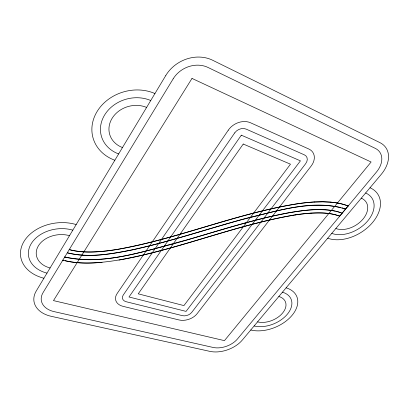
<?xml version="1.0" encoding="UTF-8"?>
<svg xmlns="http://www.w3.org/2000/svg" width="409" height="409" viewBox="0 0 409 409"><rect width="100%" height="100%" fill="white"/><g stroke="black" fill="none" stroke-linecap="round" stroke-linejoin="round"><path stroke-width="0.61" d="M348.074 205.988L339.654 216.1L338.918 215.819M118.988 260.068C178.861 249.485 235.328 224.945 295.324 214.935M117.869 249.275C178.595 238.524 235.891 213.61 296.837 203.835A150.323 94.152 -23.6 0 1 314.25 201.939L322.783 201.729L331.004 202.118M102.081 262.343C88.993 263.514 75.512 263.718 62.766 260.124M311.024 213.109C320.625 212.624 330.641 212.593 339.705 216.187M314.291 202.046L322.834 201.811L331.06 202.199M335.416 211.141C313.723 207.102 291.581 212.118 270.369 216.637C237.67 224.301 205.727 234.781 173.416 243.876C138.268 252.767 101.192 265.247 64.694 257.072M65.113 260.712C77.209 263.488 89.765 263.401 102.061 262.246A209.597 185.369 -7.2 0 0 118.963 259.955C178.835 249.413 235.287 224.843 295.278 214.848A138.191 86.381 -23.6 0 1 311.029 213.089M336.551 211.325L342.215 213.171M64.683 256.97C105.721 265.763 146.974 250.216 186.289 240.078C220.354 230.277 254.153 219.112 289.071 212.675C306.147 210.016 324.352 207.102 341.142 212.762M62.776 260.221L63.947 260.528M67.255 252.742C88.794 258.191 111.32 253.974 132.68 249.73C171.535 241.228 209.203 228.258 247.583 217.951C279.219 210.788 313.35 198.764 345.585 209.127M67.27 252.839C87.649 258.043 108.998 254.408 129.28 250.543C167.261 242.573 204.055 230.001 241.433 219.73C273.631 211.939 307.456 200.379 340.825 207.516M69.198 249.546C79.908 252.455 91.171 252.307 102.143 251.346A191.581 169.019 -7.6 0 0 117.869 249.26M69.213 249.648C79.924 252.552 91.192 252.404 102.163 251.443A191.617 169.035 -7.6 0 0 117.889 249.357C178.631 238.641 235.932 213.687 296.883 203.922A150.343 94.147 -23.6 0 1 314.301 202.02M342.001 207.792L345.528 209.04M338.217 215.64C329.501 212.767 320.155 212.685 311.075 213.196A138.211 86.381 -23.6 0 0 295.324 214.955M330.978 202.174A74.678 49.499 -26.7 0 1 348.12 205.931M331.034 202.256A74.689 49.499 -26.7 0 1 348.171 206.018M361.295 198.161A21.012 14.136 -31.3 0 1 362.982 219.117A21.012 14.136 -31.3 0 1 335.84 228.519M365.636 192.982A27.965 18.814 -31.3 0 1 367.783 220.834A27.965 18.814 -31.3 0 1 331.765 233.381M370.022 187.757A34.923 23.497 -31.3 0 1 372.579 222.491A34.923 23.497 -31.3 0 1 327.721 238.202M278.836 296.499A18.906 12.009 -23.1 0 1 282.527 313.13A18.906 12.009 -23.1 0 1 257.558 321.878M282.455 292.184A25.159 15.987 -23.1 0 1 287.276 314.291A25.159 15.987 -23.1 0 1 254.137 325.958M286.111 287.829A31.416 19.964 -23.1 0 1 292.011 315.411A31.416 19.964 -23.1 0 1 250.748 330.002M122.47 147.557A25.43 21.636 -15.7 0 1 112.02 118.462A25.43 21.636 -15.7 0 1 146.596 107.419M118.63 153.942A33.85 28.809 -15.7 0 1 104.535 115.133A33.85 28.809 -15.7 0 1 150.747 100.517M114.837 160.256A42.275 35.987 -15.7 0 1 96.994 111.688A42.275 35.987 -15.7 0 1 154.939 93.538M50.092 267.967A23.323 17.02 -7.8 0 1 38.334 245.921A23.323 17.02 -7.8 0 1 69.494 235.681M46.989 273.12A31.038 22.653 -7.8 0 1 31.186 243.733A31.038 22.653 -7.8 0 1 72.817 230.155M43.921 278.227A38.763 28.298 -7.8 0 1 23.983 241.463A38.763 28.298 -7.8 0 1 76.176 224.572M165.793 75.491L36.273 290.952A29.131 20.015 -9.1 0 0 51.14 316.29L209.837 351.362A24.709 15.506 -20 0 0 242.271 340.109L381.316 174.28A29.709 20.706 -34.9 0 0 379.951 142.649L212.644 60.241A34.233 29.566 -29 0 0 165.793 75.491M173.155 78.865L43.083 292.578A21.846 15.005 -9.2 0 0 54.085 311.622L213.038 347.435A18.528 11.626 -20 0 0 237.471 338.964L376.454 172.056A22.275 15.527 -34.8 0 0 375.283 148.375L208.074 67.48A25.665 22.163 -29 0 0 173.155 78.865M192 78.416L53.477 300.61L224.449 340.641L371.106 162.005L192 78.416M228.294 130.164L117.122 293.544A14.412 9.877 -14.1 0 0 123.053 306.346L179.024 319.956A13.615 9.008 -18.1 0 0 197.056 313.759L311.116 166.095A15.787 11.713 -32.1 0 0 308.831 149.019L250.574 122.787A16.585 13.236 -29.7 0 0 228.294 130.164M234.674 132.93L123.221 295.083A7.48 5.128 -14.1 0 0 126.248 301.745L182.307 315.641A7.071 4.678 -18.1 0 0 191.714 312.404L305.635 163.712A8.195 6.079 -32.1 0 0 304.388 154.863L246.177 129.121A8.609 6.871 -29.7 0 0 234.674 132.93M241.325 135.169L128.993 296.985L186.049 311.392L300.436 160.849L241.325 135.169M243.237 144.029L138.227 293.836L183.927 305.595L290.477 164.188L243.237 144.029"/></g></svg>
